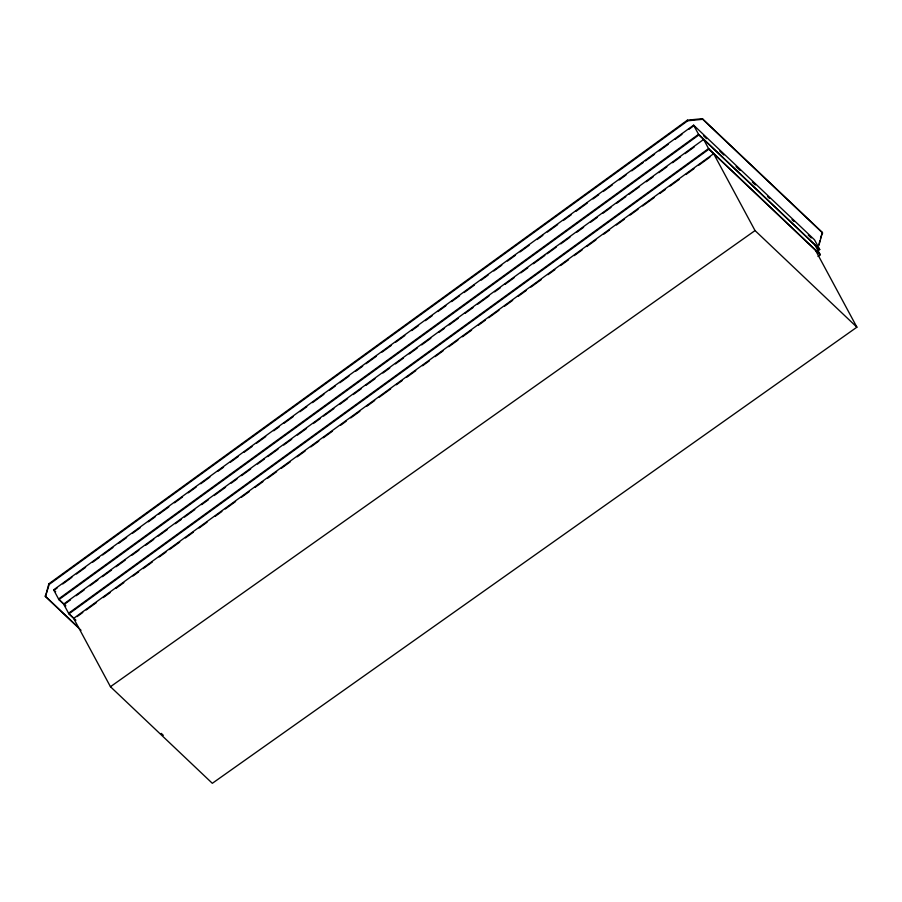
<?xml version="1.0" encoding="UTF-8"?>
<svg xmlns="http://www.w3.org/2000/svg" width="902" height="902" viewBox="0 0 902 902"><rect width="100%" height="100%" fill="white"/><g stroke="black" fill="none" stroke-linecap="round" stroke-linejoin="round"><path stroke-width="1.35" d="M81.022 630.284L45.427 596.538L48.855 583.808L687.403 120.169L702.376 118.692L822.376 232.468L818.948 245.209L819.738 240.958M45.427 596.538L49.182 584.417L687.73 120.789L702.714 119.301L822.703 233.077M820.493 238.534L822.376 232.468M65.688 606.054L58.901 599.616L53.646 589.852L693.627 125.175L814.483 239.774L819.738 249.538L817.46 251.184M54.797 589.739L57.074 588.081M62.779 583.944L71.901 577.314M76.467 573.999L85.589 567.381M92.421 562.408L99.265 557.447M102.693 554.967L112.953 547.514M118.647 543.376L126.63 537.581M132.335 533.432L140.317 527.636M148.3 521.841L155.144 516.88M158.56 514.399L168.821 506.947M174.526 502.809L182.508 497.013M188.202 492.864L196.185 487.069M200.751 483.765L209.873 477.135M217.856 471.34L223.561 467.202M230.393 462.241L238.376 456.446M244.081 452.297L252.064 446.501M256.619 443.198L265.74 436.568M273.723 430.773L279.428 426.635M283.983 423.32L293.116 416.701M299.949 411.729L306.793 406.768M312.498 402.63L323.897 394.343M329.602 390.205L335.296 386.067M339.862 382.752L348.984 376.134M355.828 371.162L362.672 366.201M366.088 363.709L376.348 356.267M382.053 352.118L391.175 345.5M395.73 342.185L404.851 335.567M411.695 330.594L418.539 325.633M425.383 320.661L432.227 315.7M437.921 311.551L445.904 305.755M451.609 301.618L459.592 295.822M464.147 292.519L474.407 285.066M481.251 280.094L488.095 275.133M493.8 270.983L501.783 265.188M507.476 261.05L515.459 255.255M520.026 251.951L529.147 245.321M537.13 239.526L542.824 235.388M547.39 232.073L557.65 224.621M563.355 220.483L571.338 214.687M575.893 211.384L587.292 203.097M592.997 198.959L598.702 194.821M603.258 191.506L612.379 184.887M619.223 179.915L626.067 174.954M631.772 170.816L643.171 162.529M645.449 160.872L654.57 154.253M659.136 150.938L668.258 144.32M675.102 139.348L681.935 134.387M688.778 129.414L693.345 126.1M58.901 599.616L698.881 134.939L819.738 249.538M64.797 604.002L70.503 599.864M76.208 595.715L84.19 589.919M89.884 585.781L97.867 579.986M102.433 576.682L111.555 570.053M116.11 566.738L125.231 560.119M132.075 555.147L138.919 550.186M145.763 545.214L153.746 539.419M158.301 536.115L167.422 529.485M175.405 523.69L181.11 519.552M184.527 517.072L194.787 509.619M201.631 504.646L208.475 499.685M214.18 495.548L225.579 487.26M231.284 483.122L236.978 478.985M241.544 475.67L250.666 469.051M257.51 464.079L264.342 459.118M267.77 456.626L278.03 449.185M283.735 445.036L291.718 439.24M297.412 435.102L306.533 428.484M313.377 423.512L320.221 418.551M323.638 416.059L333.898 408.617M339.603 404.468L347.586 398.673M353.291 394.535L361.274 388.739M365.829 385.436L374.95 378.806M382.933 373.011L389.777 368.05M395.482 363.901L403.453 358.105M409.158 353.967L417.141 348.172M421.708 344.868L430.829 338.239M438.8 332.443L444.506 328.305M449.072 324.991L458.193 318.372M465.037 313.4L473.009 307.605M477.575 304.301L488.974 296.014M494.679 291.876L500.385 287.738M504.94 284.423L514.061 277.805M520.905 272.832L527.749 267.871M533.443 263.734L544.853 255.446M547.131 253.789L556.252 247.171M560.818 243.856L569.94 237.237M576.773 232.265L583.617 227.304M590.46 222.332L597.304 217.371M602.998 213.222L610.981 207.426M616.686 203.288L625.808 196.67M629.224 194.189L639.495 186.737M646.328 181.764L653.172 176.803M658.877 172.654L666.86 166.859M672.554 162.721L680.536 156.925M685.103 153.622L694.224 146.992M68.575 613.27L708.566 148.593L819.918 254.184M708.893 149.202L703.639 139.438L63.647 604.114L68.902 613.879L708.893 149.202L820.245 254.792L817.967 256.45M77.087 616.607L82.792 612.469M86.209 609.989L96.469 602.536M103.313 597.564L110.157 592.603M115.851 588.454L123.833 582.658M132.955 576.04L138.66 571.902M143.226 568.587L152.348 561.969M159.18 556.996L166.024 552.035M169.452 549.543L179.712 542.091M185.417 537.953L193.389 532.157M199.094 528.02L207.077 522.224M215.059 516.429L221.903 511.468M225.32 508.976L235.58 501.523M241.285 497.385L249.268 491.59M254.973 487.452L262.944 481.657M267.511 478.342L276.632 471.723M281.198 468.409L290.32 461.79M297.153 456.818L305.135 451.023M310.84 446.885L318.823 441.089M323.378 437.774L332.5 431.156M340.482 425.361L346.188 421.223M350.754 417.908L359.875 411.289M366.708 406.317L374.691 400.522M379.257 397.207L390.656 388.931M396.361 384.793L402.055 380.655M406.622 377.34L415.743 370.722M422.587 365.75L429.431 360.789M435.125 356.64L443.107 350.844M448.813 346.706L457.934 340.088M462.489 336.773L471.611 330.155M478.455 325.182L485.299 320.221M488.715 317.729L498.986 310.277M504.68 306.139L512.663 300.343M518.368 296.206L526.351 290.41M530.906 287.095L541.166 279.654M548.01 274.682L554.854 269.709M560.559 265.571L568.542 259.776M574.236 255.638L582.218 249.843M586.785 246.528L595.906 239.909M603.889 234.114L609.583 229.976M616.427 225.004L624.409 219.209M630.115 215.071L638.097 209.275M642.652 205.96L654.051 197.685M659.757 193.547L665.462 189.409M670.017 186.094L679.138 179.475M685.982 174.503L693.965 168.708M698.531 165.393L709.93 157.117M110.45 686.715L755.042 230.585L856.9 327.178L212.32 783.308L110.45 686.715L73.66 618.377L713.64 153.701L755.042 230.585M703.515 135.751L706.559 138.637M719.785 151.175L723.844 155.031M736.055 166.599L740.114 170.455M752.324 182.035L755.369 184.921M767.568 196.489L769.609 198.417M791.979 219.637L794.008 221.565M808.248 235.061L811.304 237.959M819.411 248.918L698.554 134.33L58.574 598.996L65.688 605.738M53.646 589.852L55.676 591.768M69.601 614.239L75.734 620.046M68.902 613.879L75.689 620.305M45.1 595.929L76.625 625.819M161.266 733.394L163.307 735.333M814.991 245.028L820.245 254.792M815.498 250.294L856.9 327.178M702.376 118.692L702.714 119.301M693.627 125.175L698.881 134.939M687.403 120.169L687.73 120.789M48.855 583.808L49.182 584.417"/></g></svg>
